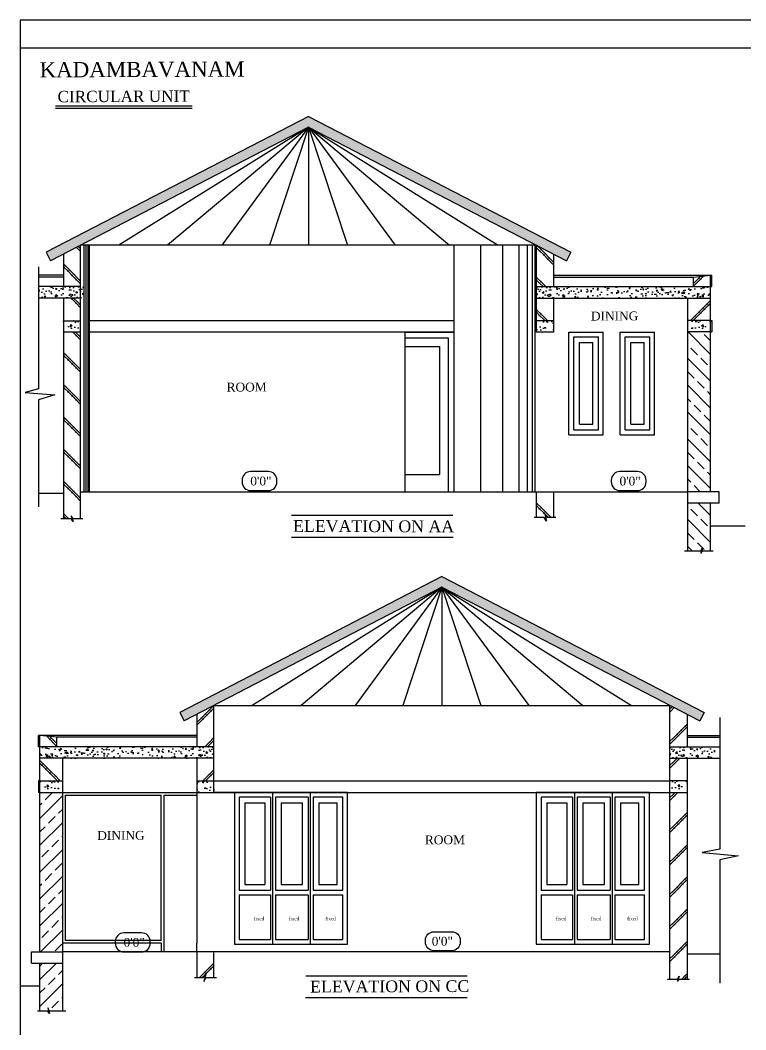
# Model space of a CAD drawing. Extents: x -87 to 3795, y -1857 to 1499.
# Drawn here: x 533 to 915, y 135 to 667 of the extents above; entities that cross this region are included whole.
import ezdxf

# ---------------------------------------------------------------- set-up
doc = ezdxf.new("R2010")
doc.units = 0
doc.header["$LTSCALE"] = 20
doc.header["$MEASUREMENT"] = 0
doc.layers.get('0').update_dxf_attribs({"linetype": 'CONTINUOUS'})
for name, color, linetype in [('border', 230, 'CONTINUOUS'), ('DETTEXT', 7, 'CONTINUOUS'), ('DOOR', 1, 'CONTINUOUS'), ('FRAME', 2, 'CONTINUOUS'), ('glass', 4, 'CONTINUOUS'), ('HATCH', 8, 'CONTINUOUS'), ('levels', 2, 'CONTINUOUS'), ('SHUTTER', 7, 'CONTINUOUS'), ('TEXTS', 2, 'CONTINUOUS'), ('wall', 13, 'CONTINUOUS'), ('window', 4, 'CONTINUOUS')]:
    doc.layers.add(name, color=color, linetype=linetype)
doc.layers.add('correct', color=230, linetype='CONTINUOUS', plot=False)
doc.styles.add('STYLE1', font='times_2.ttf')
pattern_1 = [(135, (96717.773, 71098.386), (8.4852814, 8.4852814), [3, 0]), (135, (96718.48, 71099.093), (8.4852814, 8.4852814), [3, 0])]
pattern_2 = [(130, (22105.912, 5087.5297), (-7.1726018, -0.6275213), [0.75, -8.25]), (185, (22105.912, 5087.53), (1.3875133, 7.5219213), [0.6, -6.6]), (79.5486, (22105.3144, 5087.4774), (-5.7850938, 6.8943954), [0.637402, -7.011421]), (133.8158, (22105.912, 5089.53), (-10.6724105, -1.65519), [1.125, -12.375]), (83.3644, (22105.023, 5089.392), (-9.346627, 9.7411787), [0.956103, -10.51713]), (188.8158, (22105.912, 5089.53), (-9.3466195, 9.741186), [0.9, -9.9]), (159, (22104.912, 5089.0297), (-5.9690705, -4.0261889), [0.75, -8.25]), (214, (22104.912, 5089.03), (-2.4331533, 7.2515005), [0.6, -6.6]), (108.5486, (22104.415, 5088.694), (-8.4022263, 3.225305), [0.637402, -7.011421]), (142.5, (22105.912, 5087.5297), (-0.12159855, 3.32893854), [0, -6.52, 0, -6.7, 0, -6.625]), (172.5, (22105.912, 5087.5297), (-2.6306954, 3.9441171), [0, -3.82, 0, -6.37, 0, -2.525]), (212.5, (22108.142, 5087.5297), (-5.33822436, -0.22554872), [0, -2.5, 0, -7.8, 0, -10.35]), (222.5, (22109.142, 5087.5297), (-5.8318617, 1.0010498), [0, -3.25, 0, -5.18, 0, -7.35])]
pattern_3 = [(45, (-95277.792, 70856.032), (-8.4852814, 8.4852814), [3, 0]), (45, (-95278.499, 70856.739), (-8.4852814, 8.4852814), [3, 0])]
pattern_4 = [(50, (-20665.931, 4845.1755), (7.1726018, -0.6275213), [0.75, -8.25]), (355, (-20665.931, 4845.1755), (-1.3875133, 7.5219213), [0.6, -6.6]), (100.4514, (-20665.3335, 4845.123), (5.7850938, 6.8943954), [0.637402, -7.011421]), (46.1842, (-20665.931, 4847.1755), (10.6724105, -1.65519), [1.125, -12.375]), (96.6356, (-20665.042, 4847.038), (9.346627, 9.7411787), [0.956103, -10.51713]), (351.1842, (-20665.931, 4847.175), (9.3466195, 9.741186), [0.9, -9.9]), (21, (-20664.931, 4846.6755), (5.9690705, -4.0261889), [0.75, -8.25]), (326, (-20664.931, 4846.6755), (2.4331533, 7.2515005), [0.6, -6.6]), (71.4514, (-20664.434, 4846.34), (8.4022263, 3.225305), [0.637402, -7.011421]), (37.5, (-20665.9312, 4845.1755), (0.12159855, 3.32893854), [0, -6.52, 0, -6.7, 0, -6.625]), (7.5, (-20665.9312, 4845.1755), (2.6306954, 3.9441171), [0, -3.82, 0, -6.37, 0, -2.525]), (327.5, (-20668.1612, 4845.1755), (5.33822436, -0.22554872), [0, -2.5, 0, -7.8, 0, -10.35]), (317.5, (-20669.161, 4845.1755), (5.8318617, 1.0010498), [0, -3.25, 0, -5.18, 0, -7.35])]

msp = doc.modelspace()

# ---------------------------------------------------------------- hatches: boundary and pattern name
at = {"layer": 'HATCH'}
h = msp.add_hatch(dxfattribs=at)
h.set_pattern_fill('AR-CONC', color=8, style=0)
h.set_pattern_definition([(130, (96890.131, 72840.1344), (-7.17260183, -0.62752135), [0.75, -8.25]), (185, (96890.131, 72840.1344), (1.38751334, 7.52192134), [0.6, -6.6]), (79.5486, (96889.533, 72840.082), (-5.7850938, 6.89439542), [0.6374019, -7.0114211]), (133.8158, (96890.131, 72842.134), (-10.6724105, -1.65519014), [1.125, -12.375]), (83.3644, (96889.241, 72841.996), (-9.3466271, 9.7411787), [0.9561029, -10.51713]), (188.8158, (96890.131, 72842.134), (-9.3466195, 9.741186), [0.9, -9.9]), (159, (96889.131, 72841.6344), (-5.96907052, -4.0261889), [0.75, -8.25]), (214, (96889.131, 72841.6344), (-2.4331533, 7.25150045), [0.6, -6.6]), (108.5486, (96888.6334, 72841.299), (-8.4022263, 3.22530497), [0.6374019, -7.0114211]), (142.5, (96890.1308, 72840.1344), (-0.121598553, 3.32893854), [0, -6.52, 0, -6.7, 0, -6.625]), (172.5, (96890.1308, 72840.1344), (-2.63069537, 3.94411712), [0, -3.82, 0, -6.37, 0, -2.525]), (212.5, (96892.3608, 72840.1344), (-5.33822436, -0.22554872), [0, -2.5, 0, -7.8, 0, -10.35]), (222.5, (96893.361, 72840.1344), (-5.8318617, 1.00104982), [0, -3.25, 0, -5.18, 0, -7.35])])
h.paths.add_polyline_path([(626.47, 585.96), (625.42, 585.42), (624.62, 585), (546.87, 544.69), (549.18, 540.25), (684.87, 610.62), (820.57, 540.25), (822.87, 544.69), (684.87, 616.25)])
h = msp.add_hatch(dxfattribs=at)
h.set_pattern_fill('BRICK HATCH', color=8, angle=45, style=0)
h.set_pattern_definition([(135, (96717.773, 71094.033), (8.4852814, 8.4852814), [3, 0]), (135, (96718.48, 71094.74), (8.4852814, 8.4852814), [3, 0])])
h.paths.add_polyline_path([(555.87, 526.62), (555.87, 543.72), (564.87, 548.39), (564.87, 526.62)])
h = msp.add_hatch(dxfattribs=at)
h.set_pattern_fill('BRICK HATCH', color=8, angle=45, style=0)
h.set_pattern_definition(pattern_1)
h.paths.add_polyline_path([(804.87, 526.62), (813.87, 526.62), (813.87, 543.72), (804.87, 548.39)])
h.paths.add_polyline_path([(813.87, 520.62), (804.87, 520.62), (804.87, 508.62), (813.87, 508.62)])
h = msp.add_hatch(dxfattribs=at)
h.set_pattern_fill('BRICK HATCH', color=8, angle=45, style=0)
h.set_pattern_definition([(45, (-95344.654, 71098.386), (-8.4852814, 8.4852814), [3, 0]), (45, (-95345.361, 71099.093), (-8.4852814, 8.4852814), [3, 0])])
h.paths.add_polyline_path([(887.46, 526.62), (887.46, 531.62), (896.46, 532.62), (896.46, 526.62)])
h = msp.add_hatch(dxfattribs=at)
h.set_pattern_fill('AR-CONC', color=256, style=0)
h.set_pattern_definition([(130, (22107.577, 5093.5297), (-7.1726018, -0.6275213), [0.75, -8.25]), (185, (22107.577, 5093.53), (1.3875133, 7.5219213), [0.6, -6.6]), (79.5486, (22106.9795, 5093.4774), (-5.7850938, 6.8943954), [0.637402, -7.011421]), (133.8158, (22107.577, 5095.53), (-10.6724105, -1.65519), [1.125, -12.375]), (83.3644, (22106.688, 5095.392), (-9.346627, 9.7411787), [0.956103, -10.51713]), (188.8158, (22107.577, 5095.53), (-9.3466195, 9.741186), [0.9, -9.9]), (159, (22106.577, 5095.0297), (-5.9690705, -4.0261889), [0.75, -8.25]), (214, (22106.577, 5095.03), (-2.4331533, 7.2515005), [0.6, -6.6]), (108.5486, (22106.08, 5094.694), (-8.4022263, 3.225305), [0.637402, -7.011421]), (142.5, (22107.5772, 5093.5297), (-0.12159855, 3.32893854), [0, -6.52, 0, -6.7, 0, -6.625]), (172.5, (22107.5772, 5093.5297), (-2.6306954, 3.9441171), [0, -3.82, 0, -6.37, 0, -2.525]), (212.5, (22109.8072, 5093.5297), (-5.33822436, -0.22554872), [0, -2.5, 0, -7.8, 0, -10.35]), (222.5, (22110.807, 5093.5297), (-5.8318617, 1.0010498), [0, -3.25, 0, -5.18, 0, -7.35])])
h.paths.add_polyline_path([(542.79, 520.62), (542.79, 526.62), (566.54, 526.62), (566.54, 520.62)])
h = msp.add_hatch(dxfattribs=at)
h.set_pattern_fill('AR-CONC', color=256, style=0)
h.set_pattern_definition([(50, (-20736.163, 5093.5297), (7.1726018, -0.6275213), [0.75, -8.25]), (355, (-20736.163, 5093.53), (-1.3875133, 7.5219213), [0.6, -6.6]), (100.4514, (-20735.5655, 5093.4774), (5.7850938, 6.8943954), [0.637402, -7.0114211]), (46.1842, (-20736.163, 5095.53), (10.6724105, -1.65519), [1.125, -12.375]), (96.6356, (-20735.274, 5095.392), (9.346627, 9.7411787), [0.956103, -10.51713]), (351.1842, (-20736.163, 5095.53), (9.3466195, 9.741186), [0.9, -9.9]), (21, (-20735.163, 5095.0297), (5.9690705, -4.0261889), [0.75, -8.25]), (326, (-20735.163, 5095.03), (2.4331533, 7.2515005), [0.6, -6.6]), (71.4514, (-20734.666, 5094.694), (8.4022263, 3.225305), [0.637402, -7.011421]), (37.5, (-20736.1632, 5093.5297), (0.12159855, 3.32893854), [0, -6.52, 0, -6.7, 0, -6.625]), (7.5, (-20736.163, 5093.5297), (2.6306954, 3.9441171), [0, -3.82, 0, -6.37, 0, -2.525]), (327.5, (-20738.3932, 5093.5297), (5.33822436, -0.22554872), [0, -2.5, 0, -7.8, 0, -10.35]), (317.5, (-20739.393, 5093.5297), (5.8318617, 1.0010498), [0, -3.25, 0, -5.18, 0, -7.35])])
h.paths.add_polyline_path([(896.46, 526.62), (896.46, 520.62), (804.87, 520.62), (804.87, 526.62)])
h = msp.add_hatch(dxfattribs=at)
h.set_pattern_fill('BRICK HATCH', color=8, angle=45, style=0)
h.set_pattern_definition(pattern_1)
h.paths.add_polyline_path([(555.87, 508.62), (564.87, 508.62), (564.87, 520.62), (555.87, 520.62)])
h = msp.add_hatch(dxfattribs=at)
h.set_pattern_fill('BRICK HATCH', color=8, angle=45, style=0)
h.set_pattern_definition([(45, (-95344.654, 71080.497), (-8.4852814, 8.4852814), [3, 0]), (45, (-95345.361, 71081.204), (-8.4852814, 8.4852814), [3, 0])])
h.paths.add_polyline_path([(884.46, 508.73), (884.46, 520.62), (896.46, 520.62), (896.46, 508.73)])
h = msp.add_hatch(dxfattribs=at)
h.set_pattern_fill('AR-CONC', color=256, style=0)
h.set_pattern_definition(pattern_2)
h.paths.add_polyline_path([(555.87, 508.62), (564.87, 508.62), (564.87, 502.62), (555.87, 502.62)])
h = msp.add_hatch(dxfattribs=at)
h.set_pattern_fill('AR-CONC', color=256, style=0)
h.set_pattern_definition(pattern_2)
h.paths.add_polyline_path([(804.87, 508.62), (813.87, 508.62), (813.87, 502.62), (804.87, 502.62)])
h = msp.add_hatch(dxfattribs=at)
h.set_pattern_fill('AR-CONC', color=256, style=0)
h.set_pattern_definition([(50, (-20653.578, 5087.5297), (7.1726018, -0.6275213), [0.75, -8.25]), (355, (-20653.578, 5087.53), (-1.3875133, 7.5219213), [0.6, -6.6]), (100.4514, (-20652.9805, 5087.4774), (5.7850938, 6.8943954), [0.637402, -7.011421]), (46.1842, (-20653.578, 5089.53), (10.6724105, -1.65519), [1.125, -12.375]), (96.6356, (-20652.689, 5089.392), (9.346627, 9.7411787), [0.956103, -10.51713]), (351.1842, (-20653.578, 5089.53), (9.3466195, 9.741186), [0.9, -9.9]), (21, (-20652.578, 5089.0297), (5.9690705, -4.0261889), [0.75, -8.25]), (326, (-20652.578, 5089.03), (2.4331533, 7.2515005), [0.6, -6.6]), (71.4514, (-20652.081, 5088.694), (8.4022263, 3.225305), [0.637402, -7.011421]), (37.5, (-20653.5782, 5087.5297), (0.12159855, 3.32893854), [0, -6.52, 0, -6.7, 0, -6.625]), (7.5, (-20653.5782, 5087.5297), (2.6306954, 3.9441171), [0, -3.82, 0, -6.37, 0, -2.525]), (327.5, (-20655.8082, 5087.5297), (5.33822436, -0.22554872), [0, -2.5, 0, -7.8, 0, -10.35]), (317.5, (-20656.8082, 5087.5297), (5.8318617, 1.0010498), [0, -3.25, 0, -5.18, 0, -7.35])])
h.paths.add_polyline_path([(896.46, 508.73), (884.46, 508.73), (884.46, 502.73), (896.46, 502.73)])
h = msp.add_hatch(dxfattribs=at)
h.set_pattern_fill('BRICK HATCH', color=8, angle=45, style=0)
h.set_pattern_definition(pattern_1)
h.paths.add_polyline_path([(564.87, 502.62), (555.87, 502.62), (555.87, 404.28), (560.54, 404.28), (560.04, 405.89), (561, 404.3), (564.87, 404.3)])
h = msp.add_hatch(dxfattribs=at)
h.set_pattern_fill('ANSI33', color=256, scale=40, style=0)
h.set_pattern_definition([(135, (98436.712, 72840.134), (7.0710678, 7.0710678), []), (135, (98429.641, 72840.134), (7.0710678, 7.0710678), [5, -2.5])])
h.paths.add_polyline_path([(884.46, 412.73), (896.46, 412.73), (896.46, 387.44), (892.27, 387.44), (891.37, 386.1), (892.28, 389.05), (891.33, 387.46), (884.46, 387.46)])
h.paths.add_polyline_path([(884.46, 502.73), (896.46, 502.73), (896.46, 418.73), (884.46, 418.73)])
h = msp.add_hatch(dxfattribs=at)
h.set_pattern_fill('BRICK HATCH', color=8, angle=45, style=0)
h.set_pattern_definition(pattern_1)
h.paths.add_polyline_path([(804.87, 405.07), (808.92, 405.07), (810.19, 403.03), (809.04, 407.37), (810.35, 405.08), (813.87, 405.08), (813.87, 418.62), (804.87, 418.62)])
h = msp.add_hatch(dxfattribs=at)
h.set_pattern_fill('AR-CONC', color=8, style=0)
h.set_pattern_definition([(50, (-95450.15, 72597.78), (7.17260183, -0.62752135), [0.75, -8.25]), (355, (-95450.15, 72597.78), (-1.38751334, 7.52192134), [0.6, -6.6]), (100.4514, (-95449.552, 72597.728), (5.7850938, 6.89439542), [0.6374019, -7.0114211]), (46.1842, (-95450.15, 72599.78), (10.6724105, -1.65519014), [1.125, -12.375]), (96.6356, (-95449.26, 72599.642), (9.3466271, 9.7411787), [0.9561029, -10.51713]), (351.1842, (-95450.15, 72599.78), (9.3466195, 9.741186), [0.9, -9.9]), (21, (-95449.15, 72599.28), (5.96907052, -4.0261889), [0.75, -8.25]), (326, (-95449.15, 72599.28), (2.4331533, 7.25150045), [0.6, -6.6]), (71.4514, (-95448.6525, 72598.945), (8.4022263, 3.22530497), [0.6374019, -7.0114211]), (37.5, (-95450.15, 72597.7802), (0.121598553, 3.32893854), [0, -6.52, 0, -6.7, 0, -6.625]), (7.5, (-95450.15, 72597.7802), (2.63069537, 3.94411712), [0, -3.82, 0, -6.37, 0, -2.525]), (327.5, (-95452.38, 72597.7802), (5.33822436, -0.22554872), [0, -2.5, 0, -7.8, 0, -10.35]), (317.5, (-95453.38, 72597.78), (5.8318617, 1.00104982), [0, -3.25, 0, -5.18, 0, -7.35])])
h.paths.add_polyline_path([(813.52, 343.61), (814.56, 343.07), (815.36, 342.65), (893.11, 302.33), (890.8, 297.9), (755.11, 368.26), (619.41, 297.9), (617.11, 302.33), (755.11, 373.89)])
h = msp.add_hatch(dxfattribs=at)
h.set_pattern_fill('BRICK HATCH', color=8, angle=45, style=0)
h.set_pattern_definition(pattern_3)
h.paths.add_polyline_path([(635.11, 284.26), (626.11, 284.26), (626.11, 301.37), (635.11, 306.04)])
h.paths.add_polyline_path([(626.11, 278.26), (635.11, 278.26), (635.11, 266.26), (626.11, 266.26)])
h = msp.add_hatch(dxfattribs=at)
h.set_pattern_fill('BRICK HATCH', color=8, angle=45, style=0)
h.set_pattern_definition([(45, (-95277.792, 70851.679), (-8.4852814, 8.4852814), [3, 0]), (45, (-95278.499, 70852.386), (-8.4852814, 8.4852814), [3, 0])])
h.paths.add_polyline_path([(884.11, 284.26), (884.11, 301.37), (875.11, 306.04), (875.11, 284.26)])
h = msp.add_hatch(dxfattribs=at)
h.set_pattern_fill('BRICK HATCH', color=8, angle=45, style=0)
h.set_pattern_definition([(135, (96784.635, 70856.032), (8.4852814, 8.4852814), [3, 0]), (135, (96785.342, 70856.739), (8.4852814, 8.4852814), [3, 0])])
h.paths.add_polyline_path([(552.52, 284.26), (552.52, 289.26), (543.52, 290.26), (543.52, 284.26)])
h = msp.add_hatch(dxfattribs=at)
h.set_pattern_fill('AR-CONC', color=256, style=0)
h.set_pattern_definition([(130, (22175.915, 4851.1755), (-7.1726018, -0.6275213), [0.75, -8.25]), (185, (22175.915, 4851.1755), (1.3875133, 7.5219213), [0.6, -6.6]), (79.5486, (22175.3175, 4851.123), (-5.7850938, 6.8943954), [0.637402, -7.0114211]), (133.8158, (22175.915, 4853.1755), (-10.6724105, -1.65519), [1.125, -12.375]), (83.3644, (22175.026, 4853.038), (-9.346627, 9.7411787), [0.956103, -10.51713]), (188.8158, (22175.915, 4853.175), (-9.3466195, 9.741186), [0.9, -9.9]), (159, (22174.915, 4852.6755), (-5.9690705, -4.0261889), [0.75, -8.25]), (214, (22174.915, 4852.6755), (-2.4331533, 7.2515005), [0.6, -6.6]), (108.5486, (22174.418, 4852.34), (-8.4022263, 3.225305), [0.637402, -7.011421]), (142.5, (22175.9152, 4851.1755), (-0.12159855, 3.32893854), [0, -6.52, 0, -6.7, 0, -6.625]), (172.5, (22175.915, 4851.1755), (-2.6306954, 3.9441171), [0, -3.82, 0, -6.37, 0, -2.525]), (212.5, (22178.1452, 4851.1755), (-5.33822436, -0.22554872), [0, -2.5, 0, -7.8, 0, -10.35]), (222.5, (22179.145, 4851.1755), (-5.8318617, 1.0010498), [0, -3.25, 0, -5.18, 0, -7.35])])
h.paths.add_polyline_path([(543.52, 278.26), (543.52, 284.26), (635.11, 284.26), (635.11, 278.26)])
h = msp.add_hatch(dxfattribs=at)
h.set_pattern_fill('AR-CONC', color=256, style=0)
h.set_pattern_definition([(50, (-20665.931, 4851.1755), (7.1726018, -0.6275213), [0.75, -8.25]), (355, (-20665.931, 4851.1755), (-1.3875133, 7.5219213), [0.6, -6.6]), (100.4514, (-20665.3335, 4851.123), (5.7850938, 6.8943954), [0.637402, -7.011421]), (46.1842, (-20665.931, 4853.1755), (10.6724105, -1.65519), [1.125, -12.375]), (96.6356, (-20665.042, 4853.038), (9.346627, 9.7411787), [0.956103, -10.51713]), (351.1842, (-20665.931, 4853.175), (9.3466195, 9.741186), [0.9, -9.9]), (21, (-20664.931, 4852.6755), (5.9690705, -4.0261889), [0.75, -8.25]), (326, (-20664.931, 4852.6755), (2.4331533, 7.2515005), [0.6, -6.6]), (71.4514, (-20664.434, 4852.34), (8.4022263, 3.225305), [0.637402, -7.011421]), (37.5, (-20665.9312, 4851.1755), (0.12159855, 3.32893854), [0, -6.52, 0, -6.7, 0, -6.625]), (7.5, (-20665.9312, 4851.1755), (2.6306954, 3.9441171), [0, -3.82, 0, -6.37, 0, -2.525]), (327.5, (-20668.1612, 4851.1755), (5.33822436, -0.22554872), [0, -2.5, 0, -7.8, 0, -10.35]), (317.5, (-20669.161, 4851.1755), (5.8318617, 1.0010498), [0, -3.25, 0, -5.18, 0, -7.35])])
h.paths.add_polyline_path([(901.34, 284.26), (901.34, 278.26), (875.11, 278.26), (875.11, 284.26)])
h = msp.add_hatch(dxfattribs=at)
h.set_pattern_fill('BRICK HATCH', color=8, angle=45, style=0)
h.set_pattern_definition([(135, (96784.635, 70838.143), (8.4852814, 8.4852814), [3, 0]), (135, (96785.342, 70838.85), (8.4852814, 8.4852814), [3, 0])])
h.paths.add_polyline_path([(555.52, 266.37), (555.52, 278.26), (543.52, 278.26), (543.52, 266.37)])
h = msp.add_hatch(dxfattribs=at)
h.set_pattern_fill('BRICK HATCH', color=8, angle=45, style=0)
h.set_pattern_definition(pattern_3)
h.paths.add_polyline_path([(884.11, 278.26), (875.11, 278.26), (875.11, 266.26), (884.11, 266.26)])
h = msp.add_hatch(dxfattribs=at)
h.set_pattern_fill('AR-CONC', color=256, style=0)
h.set_pattern_definition([(130, (22093.559, 4845.064), (-7.1726018, -0.6275213), [0.75, -8.25]), (185, (22093.559, 4845.064), (1.3875133, 7.5219213), [0.6, -6.6]), (79.5486, (22092.9614, 4845.012), (-5.7850938, 6.8943954), [0.637402, -7.011421]), (133.8158, (22093.559, 4847.064), (-10.6724105, -1.65519), [1.125, -12.375]), (83.3644, (22092.67, 4846.926), (-9.346627, 9.7411787), [0.956103, -10.51713]), (188.8158, (22093.559, 4847.064), (-9.3466195, 9.741186), [0.9, -9.9]), (159, (22092.559, 4846.564), (-5.9690705, -4.0261889), [0.75, -8.25]), (214, (22092.559, 4846.564), (-2.4331533, 7.2515005), [0.6, -6.6]), (108.5486, (22092.062, 4846.229), (-8.4022263, 3.225305), [0.637402, -7.011421]), (142.5, (22093.5592, 4845.0643), (-0.12159855, 3.32893854), [0, -6.52, 0, -6.7, 0, -6.625]), (172.5, (22093.559, 4845.0643), (-2.6306954, 3.9441171), [0, -3.82, 0, -6.37, 0, -2.525]), (212.5, (22095.7892, 4845.0643), (-5.33822436, -0.22554872), [0, -2.5, 0, -7.8, 0, -10.35]), (222.5, (22096.789, 4845.0643), (-5.8318617, 1.0010498), [0, -3.25, 0, -5.18, 0, -7.35])])
h.paths.add_polyline_path([(543.52, 266.26), (555.52, 266.26), (555.52, 260.26), (543.52, 260.26)])
h = msp.add_hatch(dxfattribs=at)
h.set_pattern_fill('AR-CONC', color=256, style=0)
h.set_pattern_definition(pattern_4)
h.paths.add_polyline_path([(635.11, 266.26), (626.11, 266.26), (626.11, 260.26), (635.11, 260.26)])
h = msp.add_hatch(dxfattribs=at)
h.set_pattern_fill('AR-CONC', color=256, style=0)
h.set_pattern_definition(pattern_4)
h.paths.add_polyline_path([(884.11, 266.26), (875.11, 266.26), (875.11, 260.26), (884.11, 260.26)])
h = msp.add_hatch(dxfattribs=at)
h.set_pattern_fill('ANSI33', color=256, scale=40, style=0)
h.paths.add_polyline_path([(555.52, 170.37), (543.52, 170.37), (543.52, 145.09), (547.71, 145.09), (548.61, 143.75), (547.7, 146.7), (548.66, 145.1), (555.52, 145.1)])
h.paths.add_polyline_path([(555.52, 260.37), (543.52, 260.37), (543.52, 176.37), (555.52, 176.37)])
h = msp.add_hatch(dxfattribs=at)
h.set_pattern_fill('BRICK HATCH', color=8, angle=45, style=0)
h.set_pattern_definition(pattern_3)
h.paths.add_polyline_path([(875.11, 161.94), (878.98, 161.94), (879.94, 163.54), (879.44, 161.93), (884.11, 161.93), (884.11, 260.26), (875.11, 260.26)])
h = msp.add_hatch(dxfattribs=at)
h.set_pattern_fill('BRICK HATCH', color=8, angle=45, style=0)
h.set_pattern_definition(pattern_3)
h.paths.add_polyline_path([(635.11, 162.71), (631.07, 162.71), (629.79, 160.67), (630.94, 165.01), (629.64, 162.72), (626.11, 162.72), (626.11, 176.26), (635.11, 176.26)])

# ---------------------------------------------------------------- linework, layer by layer
at = {"color": 8}
for p, q in [((684.87, 610.62), (585.05, 548.39)), ((684.87, 610.62), (610.72, 548.39)), ((684.87, 610.62), (639.24, 548.39)), ((684.87, 610.62), (664.34, 548.39)), ((684.87, 610.62), (784.7, 548.39)), ((684.87, 610.62), (759.03, 548.39)), ((684.87, 610.62), (730.5, 548.39)), ((684.87, 610.62), (705.41, 548.39)), ((684.87, 610.62), (684.87, 548.39)), ((755.11, 368.26), (655.28, 306.04)), ((755.11, 368.26), (680.95, 306.04)), ((755.11, 368.26), (709.48, 306.04)), ((755.11, 368.26), (734.57, 306.04)), ((755.11, 368.26), (854.93, 306.04)), ((755.11, 368.26), (829.26, 306.04)), ((755.11, 368.26), (800.74, 306.04)), ((755.11, 368.26), (775.64, 306.04)), ((755.11, 368.26), (755.11, 306.04))]:
    msp.add_line(p, q, dxfattribs=at)
for p, q in [((804.87, 548.39), (564.87, 548.39)), ((635.11, 306.04), (875.11, 306.04)), ((626.11, 260.26), (626.11, 180.76)), ((607.38, 180.76), (555.52, 180.76)), ((607.38, 180.76), (607.38, 176.26)), ((626.11, 176.26), (626.11, 180.76))]:
    msp.add_line(p, q)
for points in [[(542.79, 537.07), (542.79, 472.71), (535.8, 470.79), (551.3, 469.59), (542.75, 467.04), (542.75, 410.68)], [(566.1, 404.3), (561, 404.3), (560.04, 405.89), (560.96, 402.94), (560.05, 404.28), (554.55, 404.28)], [(815.1, 405.08), (810.35, 405.08), (809.04, 407.37), (810.19, 403.03), (808.92, 405.07), (803.55, 405.07)], [(882.8, 387.46), (891.33, 387.46), (892.28, 389.05), (891.37, 386.1), (892.27, 387.44), (897.78, 387.44)], [(901.34, 299.67), (901.34, 230.36), (892.06, 228.67), (911.17, 226.76), (901.29, 224.69), (901.29, 159.8)], [(624.88, 162.72), (629.64, 162.72), (630.94, 165.01), (629.79, 160.67), (631.07, 162.71), (636.43, 162.71)], [(873.88, 161.94), (878.98, 161.94), (879.94, 163.54), (879.02, 160.59), (879.93, 161.93), (885.43, 161.93)], [(557.18, 145.1), (548.66, 145.1), (547.7, 146.7), (548.61, 143.75), (547.71, 145.09), (542.2, 145.09)]]:
    msp.add_lwpolyline(points)
at = {"layer": 'border', "lineweight": -2}
msp.add_line((533.16, 652.37), (1192.97, 652.37), dxfattribs=at)
at = {"layer": 'correct', "color": 3}
msp.add_lwpolyline([(533.16, -186.92), (1192.97, -186.92), (1192.97, 666.94), (533.16, 666.94)], close=True, dxfattribs=at)
at = {"layer": 'DOOR'}
for p, q in [((735.65, 502.62), (761.37, 502.62)), ((761.37, 502.62), (761.37, 418.62)), ((735.65, 499.62), (758.37, 499.62)), ((735.65, 495.12), (753.87, 495.12)), ((753.87, 495.12), (753.87, 427.62)), ((758.37, 499.62), (758.37, 418.62)), ((735.65, 427.62), (753.87, 427.62)), ((687.33, 260.26), (635.11, 260.26))]:
    msp.add_line(p, q, dxfattribs=at)
at = {"layer": 'FRAME'}
for p, q in [((705.38, 260.26), (645.87, 260.26)), ((645.87, 260.26), (645.87, 180.26)), ((664.94, 257.76), (648.37, 257.76)), ((648.37, 257.76), (648.37, 208.76)), ((664.94, 257.76), (664.94, 208.76)), ((667.44, 257.76), (667.44, 208.76)), ((684.76, 257.76), (684.76, 208.76)), ((702.88, 257.76), (687.26, 257.76)), ((687.26, 257.76), (687.26, 208.76)), ((702.88, 208.76), (702.88, 257.76)), ((705.38, 180.26), (705.38, 260.26)), ((864.26, 260.26), (804.75, 260.26)), ((804.75, 260.26), (804.75, 180.26)), ((823.82, 257.76), (807.25, 257.76)), ((807.25, 257.76), (807.25, 208.76)), ((823.82, 257.76), (823.82, 208.76)), ((826.32, 257.76), (826.32, 208.76)), ((843.64, 257.76), (843.64, 208.76)), ((861.76, 257.76), (846.14, 257.76)), ((846.14, 257.76), (846.14, 208.76)), ((861.76, 208.76), (861.76, 257.76)), ((864.26, 180.26), (864.26, 260.26)), ((648.37, 208.76), (664.94, 208.76)), ((667.44, 208.76), (684.76, 208.76)), ((687.26, 208.76), (702.88, 208.76)), ((807.25, 208.76), (823.82, 208.76)), ((826.32, 208.76), (843.64, 208.76)), ((846.14, 208.76), (861.76, 208.76)), ((648.37, 206.26), (664.94, 206.26)), ((648.37, 206.26), (648.37, 182.76)), ((664.94, 206.26), (664.94, 182.76)), ((667.44, 206.26), (684.76, 206.26)), ((667.44, 206.26), (667.44, 182.76)), ((684.76, 206.26), (684.76, 182.76)), ((687.26, 206.26), (702.88, 206.26)), ((687.26, 206.26), (687.26, 182.76)), ((702.88, 182.76), (702.88, 206.26)), ((807.25, 206.26), (823.82, 206.26)), ((807.25, 206.26), (807.25, 182.76)), ((823.82, 206.26), (823.82, 182.76)), ((826.32, 206.26), (843.64, 206.26)), ((826.32, 206.26), (826.32, 182.76)), ((843.64, 206.26), (843.64, 182.76)), ((846.14, 206.26), (861.76, 206.26)), ((846.14, 206.26), (846.14, 182.76)), ((861.76, 182.76), (861.76, 206.26)), ((648.37, 182.76), (664.94, 182.76)), ((667.44, 182.76), (684.76, 182.76)), ((687.26, 182.76), (702.88, 182.76)), ((807.25, 182.76), (823.82, 182.76)), ((826.32, 182.76), (843.64, 182.76)), ((846.14, 182.76), (861.76, 182.76)), ((645.87, 180.26), (705.38, 180.26)), ((804.75, 180.26), (864.26, 180.26))]:
    msp.add_line(p, q, dxfattribs=at)
at = {"layer": 'FRAME', "color": 7}
for p, q in [((666.19, 180.26), (666.19, 260.26)), ((686.01, 180.26), (686.01, 260.26)), ((825.07, 180.26), (825.07, 260.26)), ((844.89, 180.26), (844.89, 260.26))]:
    msp.add_line(p, q, dxfattribs=at)
at = {"layer": 'FRAME'}
for points in [[(684.76, 257.76), (667.44, 257.76)], [(843.64, 257.76), (826.32, 257.76)]]:
    msp.add_lwpolyline(points, dxfattribs=at)
at = {"layer": 'glass'}
for p, q in [((555.52, 260.26), (626.11, 260.26)), ((557.02, 182.26), (557.02, 258.76)), ((557.02, 258.76), (607.38, 258.76)), ((607.38, 182.26), (607.38, 258.76)), ((608.88, 176.26), (608.88, 258.76)), ((608.88, 258.76), (626.11, 258.76)), ((607.38, 182.26), (557.02, 182.26))]:
    msp.add_line(p, q, dxfattribs=at)
at = {"layer": 'levels', "color": 7}
for points in [[(663.76, 429.23), (654.42, 429.23, 0.414214), (649.92, 424.73), (649.92, 423.73, 0.414214), (654.42, 419.23), (663.76, 419.23, 0.414214), (668.26, 423.73), (668.26, 424.73, 0.414214)], [(858.05, 429.23), (848.71, 429.23, 0.414214), (844.21, 424.73), (844.21, 423.73, 0.414214), (848.71, 419.23), (858.05, 419.23, 0.414214), (862.55, 423.73), (862.55, 424.73, 0.414214)], [(597.06, 186.26), (587.72, 186.26, 0.414214), (583.22, 181.76), (583.22, 180.76, 0.414214), (587.72, 176.26), (597.06, 176.26, 0.414214), (601.56, 180.76), (601.56, 181.76, 0.414214)], [(750.92, 186.87), (760.26, 186.87, -0.414214), (764.76, 182.37), (764.76, 181.38, -0.414214), (760.26, 176.88), (750.92, 176.88, -0.414214), (746.42, 181.38), (746.42, 182.37, -0.414214)]]:
    msp.add_lwpolyline(points, format="xyb", close=True, dxfattribs=at)
at = {"layer": 'SHUTTER'}
for p, q in [((651.37, 254.76), (651.37, 211.76)), ((661.94, 254.76), (661.94, 211.76)), ((670.44, 254.76), (670.44, 211.76)), ((681.76, 211.76), (681.76, 254.76)), ((690.26, 254.76), (690.26, 211.76)), ((699.88, 211.76), (699.88, 254.76)), ((810.25, 254.76), (810.25, 211.76)), ((820.82, 254.76), (820.82, 211.76)), ((829.32, 254.76), (829.32, 211.76)), ((840.64, 211.76), (840.64, 254.76)), ((849.14, 254.76), (849.14, 211.76)), ((858.76, 211.76), (858.76, 254.76))]:
    msp.add_line(p, q, dxfattribs=at)
at = {"layer": 'SHUTTER', "lineweight": -2}
for p, q in [((651.37, 254.76), (661.94, 254.76)), ((670.44, 254.76), (681.76, 254.76)), ((690.26, 254.76), (699.88, 254.76)), ((810.25, 254.76), (820.82, 254.76)), ((829.32, 254.76), (840.64, 254.76)), ((849.14, 254.76), (858.76, 254.76)), ((651.37, 211.76), (661.94, 211.76)), ((670.44, 211.76), (681.76, 211.76)), ((690.26, 211.76), (699.88, 211.76)), ((810.25, 211.76), (820.82, 211.76)), ((829.32, 211.76), (840.64, 211.76)), ((849.14, 211.76), (858.76, 211.76))]:
    msp.add_line(p, q, dxfattribs=at)
at = {"layer": 'TEXTS', "color": 7}
for p, q in [((623.57, 621.63), (551.74, 621.63)), ((623.57, 620.49), (551.74, 620.49))]:
    msp.add_line(p, q, dxfattribs=at)
at = {"layer": 'TEXTS'}
for p, q in [((760.81, 406.08), (675.89, 406.08)), ((760.95, 394.5), (675.89, 394.5)), ((683.45, 163.72), (768.37, 163.72)), ((683.31, 152.14), (768.37, 152.14))]:
    msp.add_line(p, q, dxfattribs=at)
at = {"layer": 'wall'}
for p, q in [((684.87, 616.25), (546.87, 544.69)), ((684.87, 616.25), (822.87, 544.69)), ((684.87, 610.62), (549.18, 540.25)), ((684.87, 610.62), (820.57, 540.25)), ((564.87, 404.3), (564.87, 548.39)), ((804.87, 502.62), (804.87, 548.39)), ((546.87, 544.69), (549.18, 540.25)), ((555.87, 543.72), (555.87, 526.62)), ((813.87, 543.72), (813.87, 526.62)), ((822.87, 544.69), (820.57, 540.25)), ((887.46, 531.62), (896.46, 532.62)), ((896.46, 418.62), (896.46, 532.62)), ((896.46, 532.62), (897.21, 532.62)), ((897.21, 526.62), (897.21, 532.62)), ((564.87, 526.62), (542.79, 526.62)), ((804.87, 526.62), (896.46, 526.62)), ((887.46, 526.62), (887.46, 531.62)), ((896.46, 526.62), (897.21, 526.62)), ((564.87, 520.62), (542.79, 520.62)), ((555.87, 520.62), (555.87, 404.3)), ((804.87, 520.62), (896.46, 520.62)), ((813.87, 520.62), (813.87, 502.62)), ((884.46, 387.44), (884.46, 520.62)), ((555.87, 508.62), (564.87, 508.62)), ((813.87, 508.62), (804.87, 508.62)), ((896.46, 508.73), (884.46, 508.73)), ((896.46, 508.73), (897.21, 508.73)), ((897.21, 508.73), (897.21, 502.73)), ((564.87, 502.62), (555.87, 502.62)), ((813.87, 502.62), (804.87, 502.62)), ((896.46, 502.73), (884.46, 502.73)), ((896.46, 502.73), (897.21, 502.73)), ((555.87, 417.62), (542.75, 417.62)), ((564.87, 418.62), (813.87, 418.62)), ((804.87, 405.08), (804.87, 418.62)), ((813.87, 418.62), (813.87, 405.08)), ((813.87, 418.62), (884.46, 418.62)), ((900.96, 418.62), (884.46, 418.62)), ((900.96, 412.62), (900.96, 418.62)), ((900.96, 412.62), (884.46, 412.62)), ((896.46, 387.44), (896.46, 412.62)), ((896.46, 400.62), (914.61, 400.62)), ((755.11, 373.89), (617.11, 302.33)), ((755.11, 373.89), (893.11, 302.33)), ((755.11, 368.26), (619.41, 297.9)), ((755.11, 368.26), (890.8, 297.9)), ((635.11, 260.26), (635.11, 306.04)), ((875.11, 161.94), (875.11, 306.04)), ((617.11, 302.33), (619.41, 297.9)), ((626.11, 301.37), (626.11, 284.26)), ((884.11, 301.37), (884.11, 284.26)), ((893.11, 302.33), (890.8, 297.9)), ((542.77, 284.26), (542.77, 290.26)), ((543.52, 290.26), (542.77, 290.26)), ((552.52, 289.26), (543.52, 290.26)), ((543.52, 176.26), (543.52, 290.26)), ((552.52, 284.26), (552.52, 289.26)), ((543.52, 284.26), (542.77, 284.26)), ((635.11, 284.26), (543.52, 284.26)), ((875.11, 284.26), (901.34, 284.26)), ((635.11, 278.26), (543.52, 278.26)), ((555.52, 145.09), (555.52, 278.26)), ((626.11, 278.26), (626.11, 260.26)), ((875.11, 278.26), (901.34, 278.26)), ((884.11, 278.26), (884.11, 161.94)), ((542.77, 266.26), (542.77, 260.26)), ((543.52, 266.26), (542.77, 266.26)), ((543.52, 266.26), (555.52, 266.26)), ((626.11, 266.26), (635.11, 266.26)), ((884.11, 266.26), (875.11, 266.26)), ((543.52, 260.26), (542.77, 260.26)), ((543.52, 260.26), (555.52, 260.26)), ((626.11, 260.26), (635.11, 260.26)), ((875.11, 260.26), (884.11, 260.26)), ((539.02, 170.26), (539.02, 176.26)), ((539.02, 176.26), (555.52, 176.26)), ((875.11, 176.26), (555.52, 176.26)), ((626.11, 176.26), (626.11, 162.72)), ((635.11, 162.72), (635.11, 176.26)), ((539.02, 170.26), (555.52, 170.26)), ((543.52, 145.09), (543.52, 170.26)), ((884.11, 175.26), (901.29, 175.26)), ((543.52, 158.26), (533.16, 158.26))]:
    msp.add_line(p, q, dxfattribs=at)
at = {"layer": 'wall', "color": 8}
for p, q in [((566.64, 548.39), (566.64, 418.62)), ((567.78, 548.39), (567.78, 418.62)), ((568.67, 548.39), (568.67, 418.62)), ((569.22, 548.39), (569.22, 418.62)), ((775.46, 548.39), (775.46, 418.62)), ((787.01, 548.39), (787.01, 418.62)), ((795.49, 548.39), (795.49, 418.62)), ((799.96, 548.39), (799.96, 418.62)), ((802.6, 548.39), (802.6, 418.62)), ((804.02, 548.39), (804.02, 418.62)), ((555.87, 531.62), (542.79, 531.62)), ((813.87, 531.62), (887.46, 531.62)), ((626.11, 289.26), (552.52, 289.26)), ((884.11, 289.26), (901.34, 289.26))]:
    msp.add_line(p, q, dxfattribs=at)
at = {"layer": 'wall', "color": 7}
for p, q in [((569.5, 548.39), (569.5, 502.62)), ((761.37, 548.39), (761.37, 418.62)), ((555.87, 532.62), (542.79, 532.62)), ((813.87, 532.62), (896.46, 532.62)), ((761.37, 508.62), (569.5, 508.62)), ((569.5, 502.62), (569.5, 418.62)), ((761.37, 502.62), (569.5, 502.62)), ((735.65, 502.62), (735.65, 418.62)), ((626.11, 290.26), (543.52, 290.26)), ((884.11, 290.26), (901.34, 290.26)), ((635.11, 266.26), (875.11, 266.26)), ((635.11, 260.26), (875.11, 260.26))]:
    msp.add_line(p, q, dxfattribs=at)
at = {"layer": 'window'}
for p, q in [((821.95, 502.62), (839.95, 502.62)), ((821.95, 448.62), (821.95, 502.62)), ((824.45, 500.12), (837.45, 500.12)), ((824.45, 451.12), (824.45, 500.12)), ((837.45, 451.12), (837.45, 500.12)), ((839.95, 448.62), (839.95, 502.62)), ((848.95, 502.62), (866.95, 502.62)), ((848.95, 448.62), (848.95, 502.62)), ((851.45, 500.12), (864.45, 500.12)), ((851.45, 451.12), (851.45, 500.12)), ((864.45, 451.12), (864.45, 500.12)), ((866.95, 448.62), (866.95, 502.62)), ((827.45, 497.12), (834.45, 497.12)), ((827.45, 454.12), (827.45, 497.12)), ((834.45, 454.12), (834.45, 497.12)), ((854.45, 497.12), (861.45, 497.12)), ((854.45, 454.12), (854.45, 497.12)), ((861.45, 454.12), (861.45, 497.12)), ((827.45, 454.12), (834.45, 454.12)), ((854.45, 454.12), (861.45, 454.12)), ((821.95, 448.62), (839.95, 448.62)), ((824.45, 451.12), (837.45, 451.12)), ((848.95, 448.62), (866.95, 448.62)), ((851.45, 451.12), (864.45, 451.12))]:
    msp.add_line(p, q, dxfattribs=at)

# ---------------------------------------------------------------- texts
at = {"layer": 'DETTEXT', "color": 7, "style": 'STYLE1'}
for p in [(656.08, 192.88), (674.51, 192.88), (693.72, 192.88), (814.95, 192.88), (833.39, 192.88), (852.59, 192.88)]:
    msp.add_text('fixed', height=1.75, dxfattribs=at).set_placement(p)
at = {"layer": 'TEXTS', "style": 'STYLE1'}
for s, height, rotation, p in [('KADAMBAVANAM', 7.9843, 0.2084, (543.38, 636.82)), ('DINING', 4.649, 0.2084, (833.5, 508.77)), ('ROOM', 4.649, 0.2084, (641.78, 471.35)), ('0\'0"', 4.649, 359.7916, (654.24, 421.91)), ('0\'0"', 4.649, 359.7916, (848.54, 421.91)), ('ELEVATION ON AA', 6.199, 359.7916, (676.78, 397.49)), ('DINING', 4.649, 0.2084, (573.71, 235.23)), ('ROOM', 4.649, 0.2084, (746.14, 232.89)), ('0\'0"', 4.649, 359.7916, (587.55, 178.94)), ('0\'0"', 4.649, 0.2084, (749.74, 179.51)), ('ELEVATION ON CC', 6.199, 0.2084, (685.75, 154.84))]:
    msp.add_text(s, height=height, rotation=rotation, dxfattribs=at).set_placement(p)
at = {"layer": 'TEXTS', "color": 7, "style": 'STYLE1'}
msp.add_text('CIRCULAR UNIT', height=5.9882, rotation=0.2084, dxfattribs=at).set_placement((552.82, 623.71))

doc.saveas('drawing.dxf')
